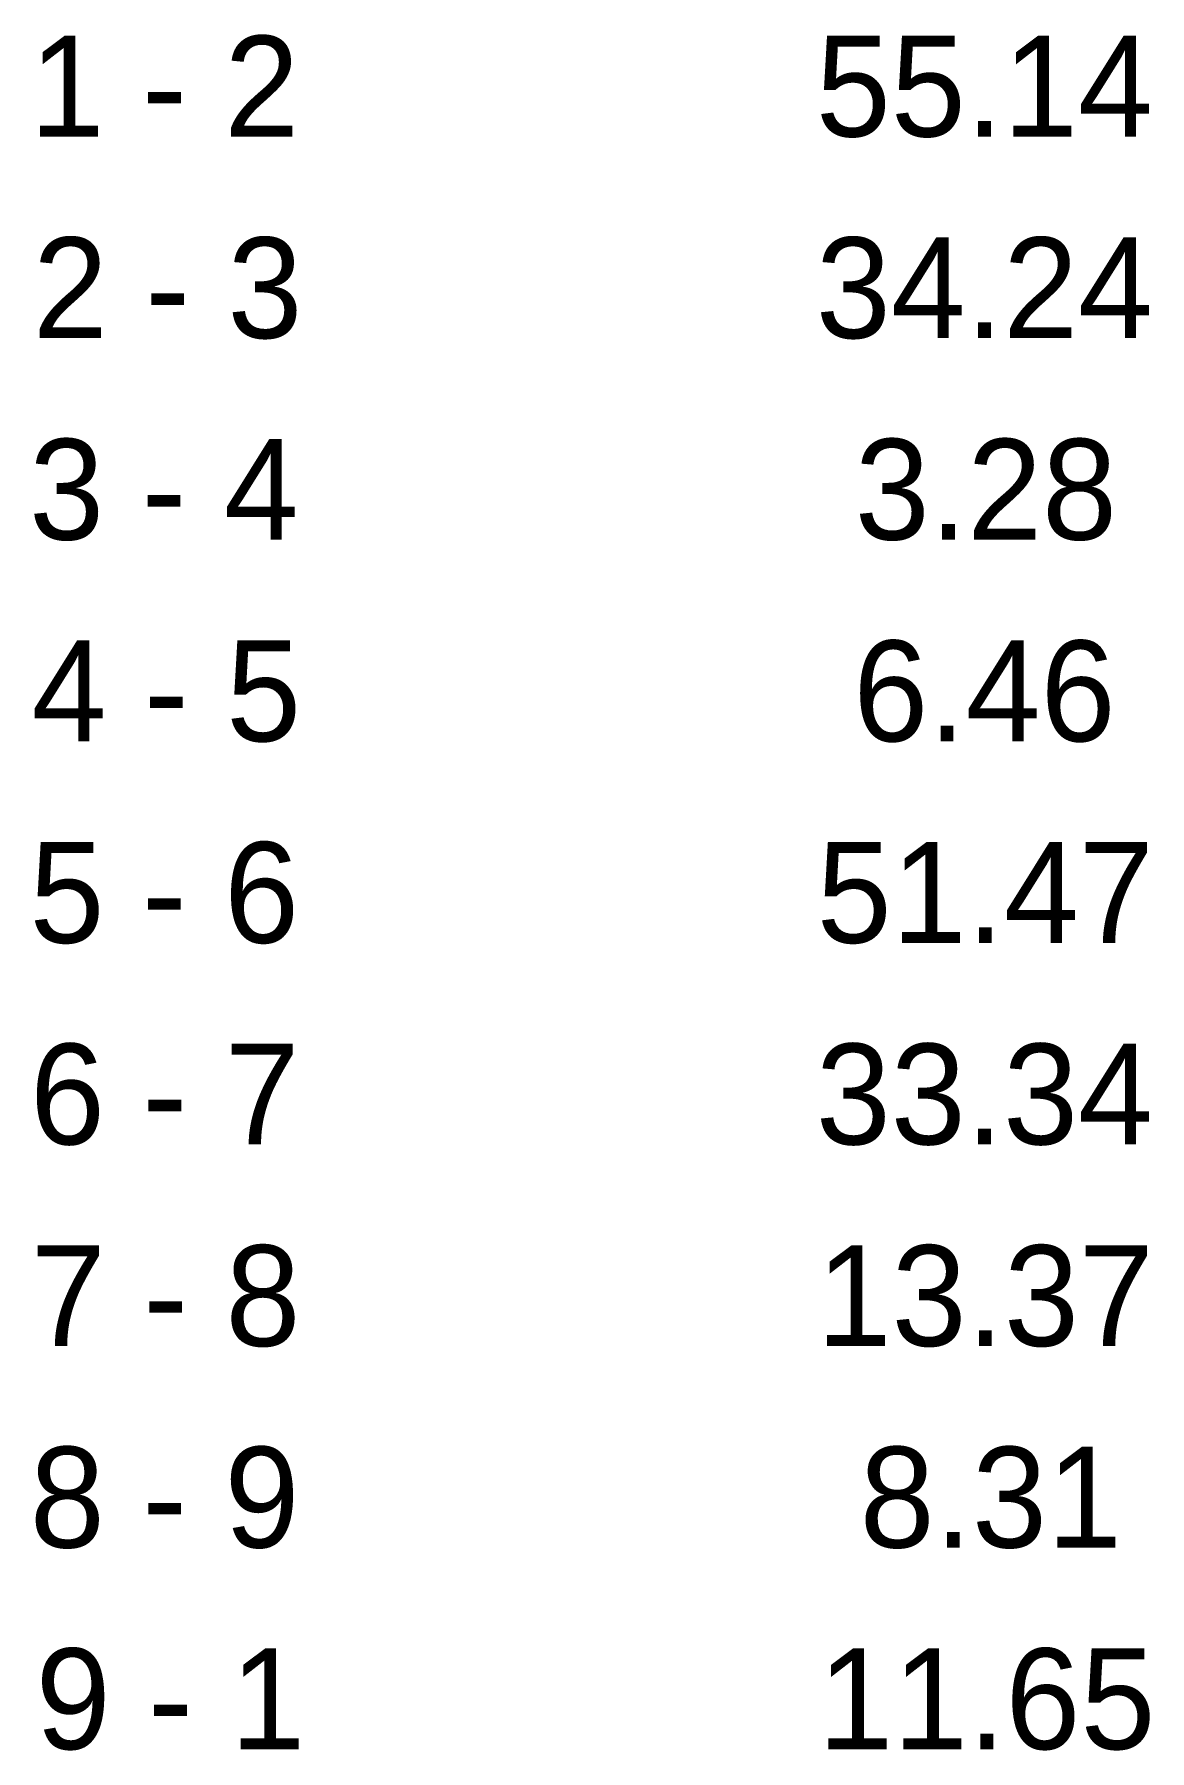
# Model space of a CAD drawing. Extents: x 531473 to 534979, y 1847187 to 1847770.
# Drawn here: x 531472.7 to 531539.2, y 1847194.3 to 1847296.4 of the extents above.
import ezdxf

# ---------------------------------------------------------------- set-up
doc = ezdxf.new("R2010")
doc.units = 0
doc.layers.add('Level 52', color=7, linetype='Continuous')

msp = doc.modelspace()

# ---------------------------------------------------------------- texts
at = {"layer": 'Level 52'}
for s, p in [('1 - 2', (531472.46, 1847290.35)), ('55.14', (531519.28, 1847290.35)), ('2 - 3', (531472.65, 1847278.35)), ('34.24', (531519.28, 1847278.35)), ('3 - 4', (531472.43, 1847266.35)), ('3.28', (531521.6, 1847266.35)), ('6.46', (531521.51, 1847254.35)), ('4 - 5', (531472.57, 1847254.35)), ('5 - 6', (531472.45, 1847242.35)), ('51.47', (531519.33, 1847242.35)), ('6 - 7', (531472.48, 1847230.35)), ('33.34', (531519.28, 1847230.35)), ('7 - 8', (531472.53, 1847218.35)), ('13.37', (531519.33, 1847218.35)), ('8 - 9', (531472.47, 1847206.35)), ('8.31', (531521.89, 1847206.35)), ('9 - 1', (531472.82, 1847194.35)), ('11.65', (531519.42, 1847194.35))]:
    msp.add_text(s, height=6, dxfattribs=at).set_placement(p)

doc.saveas('drawing.dxf')
